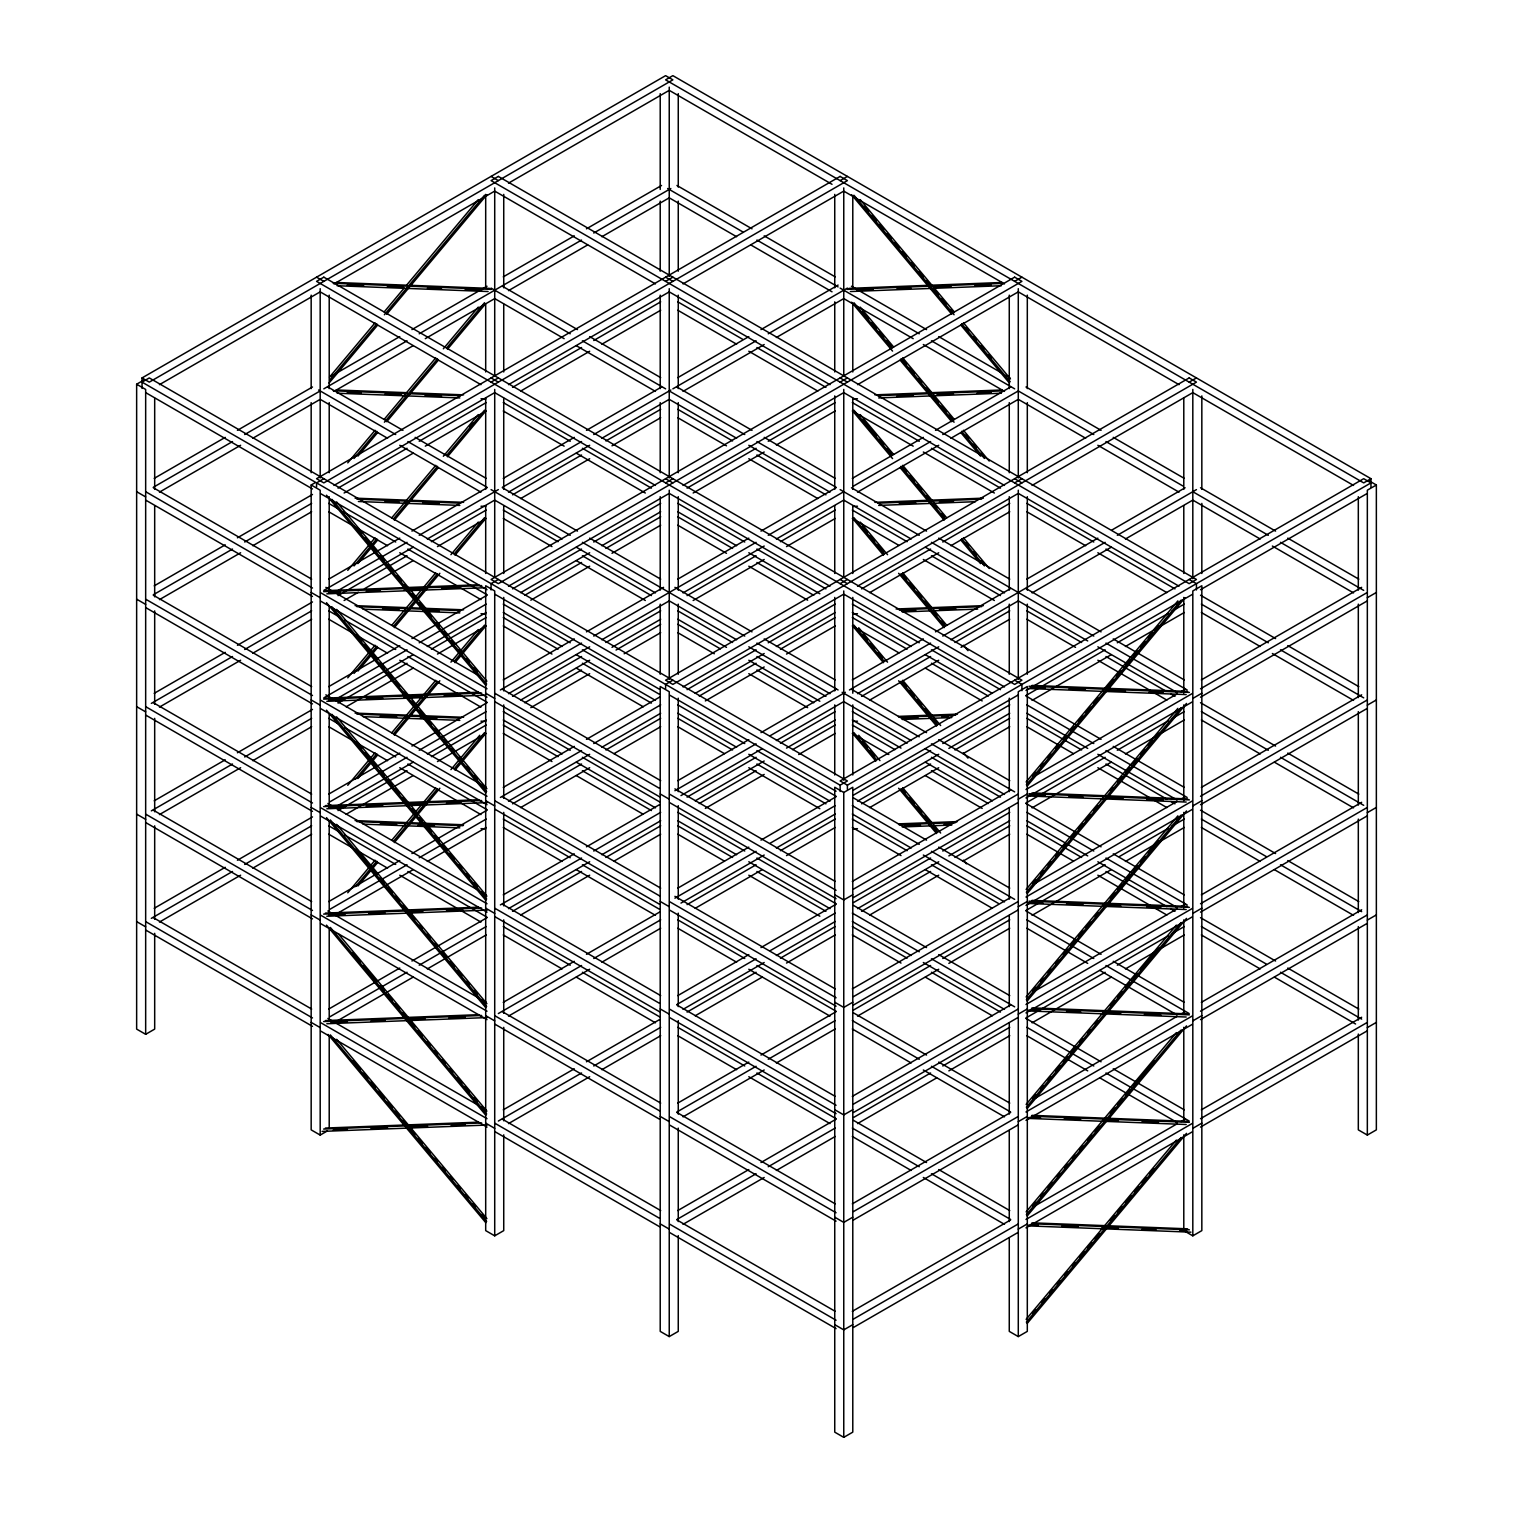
<?xml version="1.0" encoding="UTF-8"?>
<svg xmlns="http://www.w3.org/2000/svg" width="1513" height="1513" viewBox="0 0 1513 1513"><rect width="100%" height="100%" fill="white"/><g stroke="black" fill="none" stroke-linecap="round" stroke-linejoin="round"><path stroke-width="1.5" d="M329.531 377.115L375.054 322.799M384.17 311.924L403.895 288.397M406.921 284.766L478.259 199.659M329.758 379.933L376.813 323.801M384.397 314.742L484.557 195.234M329.059 383.054L377.626 325.106M386.723 314.231L486.883 194.723M347.744 462.865L375.054 430.278M384.17 419.404L435.763 357.843M443.347 348.784L478.259 307.139M354.042 458.439L376.813 431.281M384.397 422.222L437.503 358.846M446.619 347.99L484.557 302.713M357.9 456.132L377.626 432.586M386.723 421.711L438.335 360.151M447.432 349.295L485.37 304.018M347.744 570.344L375.054 537.758M391.754 517.824L435.763 465.323M443.347 456.264L478.259 414.619M469.976 426.779L473.002 423.167M354.042 565.919L376.813 538.76M393.493 518.846L437.503 466.326M446.619 455.47L484.557 410.193M357.9 563.611L377.626 540.065M394.326 520.15L438.335 467.63M447.432 456.775L485.37 411.498M347.744 677.824L375.054 645.238M391.754 625.304L435.763 572.803M450.931 554.685L478.259 522.098M354.042 673.398L376.813 646.24M393.493 626.325L437.503 573.805M454.203 553.89L484.557 517.673M357.9 671.091L377.626 647.545M394.326 627.63L439.848 573.295M455.016 555.195L485.37 518.978M347.744 785.304L375.054 752.718M391.754 732.784L435.763 680.283M450.931 662.164L478.259 629.578M355.555 779.063L376.813 753.72M393.493 733.805L437.503 681.285M454.203 661.37L484.557 625.153M357.9 778.552L377.626 755.025M394.326 735.11L439.848 680.774M455.016 662.675L485.37 626.458M347.744 892.783L375.054 860.197M391.754 840.263L435.763 787.762M450.931 769.644L479.772 735.242M355.555 886.542L376.813 861.2M393.493 841.285L437.503 788.765M454.203 768.85L484.557 732.632M357.9 886.032L377.626 862.505M394.326 842.59L439.848 788.254M455.016 770.155L485.37 733.937M1026.117 781.975L1177.87 600.888M1033.001 776.037L1036.027 772.405M1040.585 766.978L1043.63 763.346M1048.169 757.918L1051.213 754.306M1055.771 748.859L1058.797 745.247M1063.355 739.819L1066.381 736.188M1070.939 730.76L1073.965 727.129M1078.523 721.701L1083.081 716.273M1086.107 712.642L1090.665 707.214M1093.71 703.602L1098.249 698.174M1105.852 689.115L1113.436 680.056M1116.462 676.443L1121.02 670.997M1125.577 665.569L1130.116 660.141M1133.161 656.51L1137.719 651.082M1140.745 647.469L1145.303 642.023M1148.329 638.41L1152.887 632.982M1155.932 629.351L1158.958 625.739M1026.344 784.793L1181.123 600.094M1027.157 786.098L1184.982 597.767M1026.117 889.455L1177.87 708.368M1033.001 883.516L1036.027 879.885M1040.585 874.457L1043.63 870.826M1048.169 865.398L1051.213 861.786M1055.771 856.339L1058.797 852.727M1063.355 847.299L1066.381 843.668M1070.939 838.24L1075.497 832.812M1078.523 829.181L1083.081 823.753M1086.107 820.122L1090.665 814.694M1093.71 811.081L1098.249 805.654M1110.391 791.167L1113.436 787.535M1117.994 782.108L1122.533 776.68M1125.577 773.048L1130.116 767.621M1133.161 763.989L1137.719 758.561M1140.745 754.949L1145.303 749.502M1148.329 745.89L1152.887 740.462M1155.932 736.831L1158.958 733.219M1026.344 892.273L1181.123 707.573M1027.157 893.578L1186.514 703.432M1026.117 996.935L1177.87 815.847M1033.001 990.996L1036.027 987.365M1040.585 981.937L1043.63 978.306M1048.169 972.878L1051.213 969.266M1055.771 963.819L1058.797 960.207M1063.355 954.779L1067.913 949.332M1070.939 945.72L1075.497 940.292M1078.523 936.66L1083.081 931.233M1086.107 927.601L1090.665 922.174M1095.223 916.746L1098.249 913.114M1110.391 898.646L1114.949 893.2M1117.994 889.587L1122.533 884.159M1125.577 880.528L1130.116 875.1M1133.161 871.469L1137.719 866.041M1140.745 862.429L1145.303 856.982M1148.329 853.37L1158.958 840.698M1026.344 999.753L1181.123 815.053M1027.157 1001.058L1186.514 810.911M1026.117 1104.414L1176.358 925.143M1033.001 1098.457L1036.027 1094.845M1040.585 1089.417L1043.63 1085.786M1048.169 1080.358L1051.213 1076.745M1055.771 1071.299L1060.31 1065.871M1063.355 1062.258L1067.913 1056.812M1070.939 1053.199L1075.497 1047.771M1080.036 1042.325L1083.081 1038.712M1087.639 1033.284L1090.665 1029.653M1095.223 1024.225L1098.249 1020.594M1110.391 1006.107L1114.949 1000.679M1117.994 997.067L1122.533 991.639M1125.577 988.008L1130.116 982.58M1133.161 978.949L1137.719 973.521M1140.745 969.909L1158.958 948.178M1026.344 1107.232L1181.123 922.533M1027.157 1108.518L1186.514 918.391M1026.117 1211.875L1176.358 1032.622M1033.001 1205.937L1036.027 1202.324M1040.585 1196.896L1043.63 1193.265M1048.169 1187.837L1052.726 1182.41M1057.284 1176.982L1060.31 1173.35M1064.868 1167.923L1067.913 1164.291M1072.452 1158.863L1075.497 1155.251M1080.036 1149.804L1083.081 1146.192M1087.639 1140.764L1092.178 1135.317M1095.223 1131.705L1099.781 1126.277M1110.391 1113.587L1114.949 1108.159M1117.994 1104.547L1122.533 1099.1M1125.577 1095.488L1130.116 1090.06M1133.161 1086.429L1154.4 1061.086M1026.344 1214.712L1181.123 1030.013M1027.157 1215.998L1186.514 1025.871M1026.117 1319.355L1176.358 1140.102M1033.001 1313.416L1036.027 1309.804M1042.098 1302.561L1045.143 1298.929M1049.7 1293.502L1052.726 1289.889M1057.284 1284.442L1060.31 1280.83M1064.868 1275.402L1067.913 1271.771M1072.452 1266.343L1075.497 1262.731M1080.036 1257.284L1084.594 1251.856M1087.639 1248.244L1092.178 1242.797M1095.223 1239.185L1099.781 1233.757M1110.391 1221.067L1114.949 1215.639M1117.994 1212.026L1122.533 1206.58M1125.577 1202.967L1131.648 1195.724M1134.674 1192.112L1139.232 1186.665M1142.258 1183.053L1146.816 1177.625M1149.861 1173.993L1154.4 1168.566M1026.344 1322.173L1181.123 1137.473M1027.157 1323.478L1186.514 1133.35M142.033 377.928L665.607 75.65L672.869 79.849L149.295 382.127L142.033 377.928L142.033 388.425M154.685 933.313L154.685 1029.105L145.664 1034.306L136.643 1029.105L136.643 384.226L143.867 380.066M159.451 384.661L319.773 292.104M333.976 283.914L494.297 191.357M508.5 183.149L668.822 90.591M154.213 478.373L225.229 437.37M237.409 430.335L312.491 386.988M330.761 376.453L399.754 336.605M411.933 329.588L487.016 286.241M503.262 276.86L574.278 235.858M586.458 228.822L661.54 185.475M153.361 487.262L232.51 441.569M244.69 434.534L319.773 391.186M323.82 388.841L407.035 340.803M419.214 333.787L581.559 240.056M593.739 233.021L670.845 188.501M159.451 492.141L240.624 445.276M252.803 438.259L319.773 399.583M333.976 391.394L413.125 345.702M425.285 338.666L494.297 298.836M508.5 290.628L587.649 244.936M601.852 236.728L668.822 198.071M327.413 1130.911L320.189 1135.072L311.167 1129.871L311.167 484.992L314.78 482.912M323.82 478.694L316.557 482.893L316.557 487.091M491.082 382.127L498.344 377.928M665.607 281.361L672.869 277.163M840.131 180.614L847.393 176.416M154.213 585.853L225.229 544.85M237.409 537.815L312.491 494.467M333.976 485.427L494.297 392.869M508.5 384.661L668.822 292.104M683.025 283.914L843.346 191.357M153.361 594.741L232.51 549.049M244.69 542.013L311.659 503.356M338.023 488.132L407.035 448.283M419.214 441.266L486.184 402.59M512.548 387.366L581.559 347.536M593.739 340.501L660.689 301.844M159.451 599.621L240.624 552.756M252.803 545.739L311.659 511.753M344.113 493.011L413.125 453.181M425.285 446.146L486.184 410.988M520.68 391.073L589.673 351.243M601.852 344.208L660.689 310.241M328.737 579.139L399.754 538.136M411.933 531.101L487.016 487.753M503.262 478.373L574.278 437.37M586.458 430.335L661.54 386.988M677.786 377.626L748.803 336.605M760.982 329.588L838.089 285.068M323.82 590.373L407.035 542.335M419.214 535.299L498.344 489.607M502.411 487.262L581.559 441.569M593.739 434.534L670.845 390.014M672.869 388.841L756.084 340.803M768.245 333.787L847.393 288.094M154.213 693.332L225.229 652.33M237.409 645.294L312.491 601.947M338.023 590.562L413.125 547.214M427.328 539.006L494.297 500.349M508.5 492.141L589.673 445.276M601.852 438.259L668.822 399.583M683.025 391.394L764.197 344.529M776.377 337.494L843.346 298.836M151.338 703.394L232.51 656.529M244.69 649.493L311.659 610.836M338.023 595.611L407.035 555.763M431.375 541.711L486.184 510.07M512.548 494.846L581.559 455.016M605.9 440.945L660.689 409.323M159.451 707.101L240.624 660.235M252.803 653.219L311.659 619.233M344.113 600.491L358.335 592.283M364.406 588.765L413.125 560.642M437.465 546.59L486.184 518.467M520.68 498.552L589.673 458.723M611.99 445.824L660.689 417.72M498.344 579.46L491.082 583.659L491.082 589.957M665.607 482.893L672.869 478.694M840.131 382.127L847.393 377.928M1014.656 281.361L1021.918 277.163M328.737 686.618L399.754 645.616M411.933 638.581L487.016 595.233M508.5 586.193L668.822 493.635M683.025 485.427L843.346 392.869M857.549 384.661L1017.871 292.104M323.82 697.852L407.035 649.815M419.214 642.779L486.184 604.122M512.548 588.879L581.559 549.049M593.739 542.013L660.689 503.356M687.072 488.132L756.084 448.283M768.245 441.266L835.214 402.59M154.213 800.812L225.229 759.81M237.409 752.774L312.491 709.427M338.023 698.041L413.125 654.694M427.328 646.486L486.184 612.519M520.68 592.604L589.673 552.756M601.852 545.739L660.689 511.753M693.162 493.011L764.197 452.009M776.377 444.973L835.214 410.988M151.338 810.873L232.51 764.008M244.69 756.973L311.659 718.316M338.023 703.091L407.035 663.242M431.375 649.19L486.184 617.55M524.727 595.29L581.559 562.496M605.9 548.425L660.689 516.803M159.451 814.58L240.624 767.715M252.803 760.699L311.659 726.713M346.155 706.798L413.125 668.122M437.465 654.07L486.184 625.947M530.817 600.169L589.673 566.202M611.99 553.304L660.689 525.2M503.262 679.904L574.278 638.902M586.458 631.867L663.564 587.347M677.786 579.139L748.803 538.136M760.982 531.101L836.065 487.753M852.311 478.373L923.327 437.37M935.507 430.335L1010.589 386.988M500.387 689.966L581.559 643.101M593.739 636.065L756.084 542.335M768.245 535.299L843.346 491.952M853.483 486.089L930.608 441.569M942.769 434.534L1017.871 391.186M328.737 794.098L399.754 753.096M411.933 746.06L487.016 702.713M508.5 693.673L589.673 646.808M601.852 639.772L668.822 601.115M683.025 592.907L764.197 546.042M776.377 539.006L843.346 500.349M857.549 492.141L938.722 445.276M950.902 438.259L1017.871 399.583M329.91 801.814L407.035 757.294M419.214 750.259L486.184 711.602M512.548 696.358L581.559 656.529M605.9 642.477L660.689 610.836M687.072 595.611L756.084 555.763M780.424 541.711L835.214 510.07M154.213 908.292L225.229 867.289M237.409 860.254L312.491 816.907M338.023 805.521L413.125 762.174M427.328 753.966L486.184 719.999M520.68 700.084L589.673 660.235M611.99 647.356L660.689 619.233M693.162 600.491L764.197 559.488M786.514 546.59L835.214 518.467M151.338 918.353L232.51 871.488M244.69 864.453L311.659 825.795M338.023 810.571L407.035 770.722M431.375 756.67L486.184 725.03M524.727 702.77L581.559 669.975M616.056 650.042L660.689 624.283M159.451 922.06L240.624 875.195M252.803 868.159L311.659 834.193M346.155 814.278L413.125 775.602M437.465 761.55L486.184 733.427M530.817 707.649L589.673 673.682M624.169 653.767L660.689 632.68M672.869 680.207L665.607 684.406L665.607 688.604M840.131 583.659L847.393 579.46M1014.656 482.893L1021.918 478.694M1189.18 382.127L1196.443 377.928M503.262 787.384L574.278 746.382M586.458 739.346L659.517 697.171M683.025 686.94L843.346 594.382M857.549 586.193L1017.871 493.635M1032.074 485.427L1192.395 392.869M500.387 797.446L581.559 750.58M593.739 743.545L660.689 704.869M687.072 689.644L756.084 649.815M768.245 642.779L835.214 604.122M861.597 588.879L930.608 549.049M942.769 542.013L1009.738 503.356M328.737 901.578L399.754 860.575M411.933 853.54L487.016 810.193M508.5 801.152L589.673 754.287M601.852 747.252L660.689 713.266M695.205 693.351L764.197 653.521M776.377 646.486L835.214 612.519M869.729 592.604L938.722 552.756M950.902 545.739L1009.738 511.753M329.91 909.294L407.035 864.774M419.214 857.739L486.184 819.081M512.548 803.838L581.559 764.008M605.9 749.956L660.689 718.316M699.252 696.056L756.084 663.242M780.424 649.19L835.214 617.55M338.023 913.001L413.125 869.653M427.328 861.445L486.184 827.479M520.68 807.564L589.673 767.715M614.032 753.663L660.689 726.713M705.342 700.935L764.197 666.968M786.514 654.07L835.214 625.947M677.786 780.67L748.803 739.649M760.982 732.632L836.065 689.266M852.311 679.904L923.327 638.902M935.507 631.867L1010.589 588.519M1026.816 579.139L1097.852 538.136M1112.055 529.928L1185.114 487.753M674.911 790.713L756.084 743.848M770.287 735.658L845.37 692.292M849.436 689.966L930.608 643.101M942.769 636.065L1105.133 542.335M1117.294 535.299L1196.443 489.607M503.262 894.864L574.278 853.843M586.458 846.826L659.517 804.651M680.982 795.592L762.174 748.727M776.377 740.538L843.346 701.862M857.549 693.673L938.722 646.808M950.902 639.772L1017.871 601.115M1032.074 592.907L1111.204 547.214M1125.426 539.006L1192.395 500.349M500.387 904.906L581.559 858.041M593.739 851.025L660.689 812.349M687.072 797.124L756.084 757.294M780.424 743.223L835.214 711.602M861.597 696.358L930.608 656.529M954.949 642.477L1009.738 610.836M328.737 1009.058L399.754 968.055M411.933 961.02L487.016 917.672M508.5 908.632L589.673 861.767M601.852 854.732L660.689 820.746M695.205 800.831L764.197 761.001M786.514 748.103L835.214 719.999M869.729 700.084L938.722 660.235M961.039 647.356L1009.738 619.233M329.91 1016.774L407.035 972.254M419.214 965.218L486.184 926.561M512.548 911.318L581.559 871.488M605.9 857.436L660.689 825.795M699.252 803.535L756.084 770.722M792.604 749.635L835.214 725.03M338.023 1020.481L413.125 977.133M427.328 968.925L486.184 934.958M520.68 915.025L589.673 875.195M614.032 861.143L660.689 834.193M705.342 808.415L764.197 774.429M798.694 754.514L835.214 733.427M840.131 785.171L847.393 780.973L149.295 377.928L142.033 382.127L840.131 785.171L840.131 791.469M1370.967 478.694L1363.705 482.893L665.607 79.849L672.869 75.65L1370.967 478.694L1370.967 487.091M847.393 785.171L1370.967 482.893L1363.705 478.694L840.131 780.973L847.393 785.171L847.393 789.37M677.786 888.131L748.803 847.129M760.982 840.112L836.065 796.746M843.762 792.472L852.784 787.271L852.784 1432.149L843.762 1437.35L834.741 1432.149L834.741 787.271L843.762 792.472L843.762 1437.35M1376.357 484.992L1367.336 490.193L1367.336 1135.072L1376.357 1129.871L1376.357 484.992L1369.133 480.831M853.483 790.051L1017.871 695.148M1025.984 690.458L1192.395 594.382M1200.509 589.711L1366.901 493.635M674.911 898.192L756.084 851.327M770.287 843.138L835.214 805.635M853.483 795.1L930.608 750.58M942.769 743.545L1009.738 704.869M1025.984 695.507L1105.133 649.815M1117.294 642.779L1168.036 613.484M1172.083 611.139L1184.263 604.122M503.262 1002.344L574.278 961.322M586.458 954.306L659.517 912.131M680.982 903.072L764.197 855.034M776.377 848.018L835.214 814.032M857.549 801.152L938.722 754.287M948.859 748.424L1009.738 713.266M1032.074 700.387L1111.204 654.694M1125.426 646.486L1184.263 612.519M498.344 1013.559L581.559 965.521M593.739 958.504L660.689 919.828M687.072 904.604L756.084 864.774M780.424 850.703L835.214 819.081M861.597 803.838L930.608 764.008M954.949 749.956L1009.738 718.316M508.5 1016.112L589.673 969.247M601.852 962.211L660.689 928.226M695.205 908.311L762.174 869.653M786.514 855.583L835.214 827.479M869.729 807.564L938.722 767.715M963.062 753.663L1009.738 726.713M852.311 881.417L1010.589 790.032M1034.949 775.98L1177.001 693.956M1181.048 691.611L1185.114 689.266M1201.341 679.904L1361.662 587.347M853.483 889.133L1017.871 794.23M1025.984 789.54L1192.395 693.465M1200.509 688.793L1366.901 592.718M677.786 995.611L748.803 954.608M760.982 947.573L836.065 904.226M852.784 894.75L843.762 899.951L834.741 894.75M1018.287 799.186L1027.308 793.985M1192.811 698.439L1201.833 693.219M1367.336 597.673L1376.357 592.472M853.483 897.531L1017.871 802.628M1025.984 797.937L1192.395 701.862M1200.509 697.19L1366.901 601.115M676.935 1004.5L756.084 958.807M770.287 950.618L835.214 913.114M853.483 902.58L930.608 858.041M942.769 851.025L1009.738 812.349M1025.984 802.987L1105.133 757.294M1117.294 750.259L1168.036 720.963M1172.083 718.618L1184.263 711.602M503.262 1109.823L574.278 1068.802M586.458 1061.786L659.517 1019.611M683.025 1009.379L764.197 962.514M776.377 955.497L835.214 921.512M857.549 908.632L938.722 861.767M948.859 855.904L1009.738 820.746M1032.074 807.866L1111.204 762.174M1125.426 753.966L1184.263 719.999M498.344 1121.038L581.559 1073.001M593.739 1065.984L660.689 1027.308M687.072 1012.084L756.084 972.254M780.424 958.183L835.214 926.561M861.597 911.318L930.608 871.488M954.949 857.436L1009.738 825.795M508.5 1123.592L589.673 1076.726M601.852 1069.691L660.689 1035.705M695.205 1015.79L762.174 977.133M786.514 963.062L835.214 934.958M869.729 915.025L938.722 875.195M963.062 861.143L1009.738 834.193M852.311 988.897L1010.589 897.512M1034.949 883.46L1177.001 801.436M1181.048 799.091L1185.114 796.746M1201.341 787.384L1361.662 694.826M853.483 996.613L1017.871 901.71M1025.984 897.02L1192.395 800.944M1200.509 796.273L1366.901 700.197M677.786 1103.09L748.803 1062.088M760.982 1055.053L836.065 1011.705M852.784 1002.23L843.762 1007.431L834.741 1002.23M1018.287 906.665L1027.308 901.464M1192.811 805.918L1201.833 800.699M1367.336 705.153L1376.357 699.952M853.483 1005.01L1017.871 910.107M1025.984 905.417L1192.395 809.342M1200.509 804.67L1366.901 708.595M676.935 1111.979L756.084 1066.287M768.245 1059.251L835.214 1020.594M853.483 1010.06L930.608 965.521M942.769 958.504L1009.738 919.828M1025.984 910.467L1105.133 864.774M1119.336 856.566L1168.036 828.443M1172.083 826.098L1184.263 819.081M683.025 1116.859L764.197 1069.994M776.377 1062.977L835.214 1028.991M857.549 1016.112L938.722 969.247M948.859 963.384L1009.738 928.226M1032.074 915.346L1111.204 869.653M1125.426 861.445L1184.263 827.479M494.713 1235.837L494.713 590.959L485.692 585.758L485.692 1230.617L494.713 1235.837L503.734 1230.617L503.734 1134.826M852.311 1096.377L1010.589 1004.991M1034.949 990.939L1177.001 908.916M1181.048 906.571L1185.114 904.226M1201.341 894.864L1361.662 802.306M853.483 1104.093L1017.871 1009.19M1025.984 1004.5L1192.395 908.424M1200.509 903.753L1366.901 807.677M677.786 1210.57L748.803 1169.568M760.982 1162.532L836.065 1119.185M852.784 1109.71L843.762 1114.911L834.741 1109.71M1018.287 1014.145L1027.308 1008.944M1192.811 913.398L1201.833 908.178M1367.336 812.632L1376.357 807.431M853.483 1112.49L1017.871 1017.587M1025.984 1012.897L1192.395 916.821M1200.509 912.15L1366.901 816.074M676.935 1219.459L756.084 1173.766M768.245 1166.731L835.214 1128.074M853.483 1117.54L930.608 1073.001M942.769 1065.984L1009.738 1027.308M1025.984 1017.946L1105.133 972.254M1117.294 965.218L1168.036 935.923M1172.083 933.578L1184.263 926.561M683.025 1224.339L764.197 1177.473M776.377 1170.457L835.214 1136.471M857.549 1123.592L936.679 1077.899M948.859 1070.864L1009.738 1035.705M1032.074 1022.826L1111.204 977.133M1125.426 968.925L1184.263 934.958M852.311 1203.856L1010.589 1112.471M1034.949 1098.419L1177.001 1016.396M1181.048 1014.05L1185.114 1011.705M1201.341 1002.344L1361.662 909.786M853.483 1211.573L1017.871 1116.67M1025.984 1111.979L1192.395 1015.904M1200.509 1011.214L1366.901 915.157M852.784 1217.19L843.762 1222.391L834.741 1217.19M1018.287 1121.625L1027.308 1116.424M1192.811 1020.878L1201.833 1015.658M1367.336 920.112L1376.357 914.911M853.483 1219.97L1017.871 1125.067M1025.984 1120.377L1192.395 1024.301M1200.509 1019.611L1366.901 923.554M669.238 1336.584L669.238 691.706L660.216 686.505L660.216 1331.383L669.238 1336.584L678.259 1331.383L678.259 1235.591M852.311 1311.336L1010.589 1219.951M1034.949 1205.899L1177.001 1123.875M1181.048 1121.53L1185.114 1119.185M1201.341 1109.823L1361.662 1017.266M853.483 1319.052L1017.871 1224.149M1025.984 1219.459L1192.395 1123.384M1200.509 1118.693L1366.901 1022.637M852.784 1324.669L843.762 1329.87L834.741 1324.669M1018.287 1229.104L1027.308 1223.904M1192.811 1128.358L1201.833 1123.138M1367.336 1027.592L1376.357 1022.391M853.483 1327.449L1017.871 1232.547M1025.984 1227.856L1192.395 1131.781M1200.509 1127.09L1366.901 1031.034M1018.287 1336.584L1027.308 1331.383L1027.308 686.505L1018.287 691.706L1018.287 1336.584L1009.266 1331.383L1009.266 1237.918M1192.811 1235.837L1201.833 1230.617L1201.833 585.758L1192.811 590.959L1192.811 1235.837L1183.79 1230.617M848.944 288.378L1002.23 282.477M847.204 289.38L1002.854 283.385M856.831 290.364L873.341 289.721M896.925 288.813L911.072 288.264M934.675 287.357L951.166 286.732M974.75 285.825L991.261 285.182M850.382 291.536L1001.322 285.73M874.892 394.855L1002.23 389.957M877.862 395.687L1002.854 390.865M896.925 396.293L913.436 395.649M937.02 394.742L953.53 394.118M977.114 393.21L991.261 392.661M852.727 398.94L857.455 398.751M878.675 397.938L1001.322 393.21M874.892 502.335L983.374 498.155M877.862 503.167L981.634 499.158M899.289 503.678L915.8 503.035M939.384 502.127L953.53 501.597M852.727 506.42L857.455 506.231M878.675 505.418L975.374 501.692M325.371 590.656L478.675 584.756M323.631 591.659L481.645 585.588M328.548 592.812L340.349 592.358M366.278 591.356L380.444 590.827M404.028 589.919L420.519 589.276M441.758 588.462L458.269 587.819M326.808 593.834L484.822 587.744M896.112 609.001L983.374 605.635M899.081 609.815L981.634 606.637M901.653 611.063L915.8 610.514M939.384 609.607L955.894 608.983M852.727 613.9L857.455 613.711M902.259 611.99L977.738 609.077M325.371 698.136L478.675 692.235M323.631 699.138L481.645 693.067M328.548 700.292L342.695 699.744M366.278 698.836L382.789 698.212M404.028 697.398L420.519 696.755M444.103 695.848L460.614 695.205M326.808 701.313L484.822 695.224M898.476 716.387L957.426 714.117M899.081 717.294L955.686 715.119M901.653 718.543L918.164 717.919M941.748 717.011L948.821 716.727M852.727 721.379L857.455 721.19M902.259 719.469L951.79 717.559M325.371 805.616L478.675 799.715M323.631 806.618L481.645 800.547M328.548 807.772L345.059 807.148M366.278 806.316L382.789 805.691M408.737 804.689L422.884 804.141M446.467 803.233L460.614 802.684M326.808 808.774L487.186 802.609M898.476 823.866L957.426 821.597M899.081 824.774L955.686 822.599M903.999 825.928L920.509 825.304M944.093 824.396L951.166 824.112M852.727 828.84L857.455 828.67M902.259 826.949L951.79 825.039M325.371 913.096L478.675 907.195M323.631 914.098L481.645 908.027M328.548 915.252L345.059 914.627M368.642 913.72L385.153 913.077M408.737 912.169L422.884 911.62M446.467 910.713L462.978 910.088M326.808 916.254L487.186 910.088M325.371 1020.575L478.675 1014.675M323.631 1021.578L481.645 1015.488M330.912 1022.637L347.423 1022.013M371.007 1021.105L385.153 1020.556M408.737 1019.649L425.248 1019.005M448.831 1018.098L465.342 1017.474M326.808 1023.734L487.186 1017.568M325.371 1128.055L478.675 1122.154M323.631 1129.057L481.645 1122.968M333.257 1130.041L347.423 1129.492M371.007 1128.585L387.517 1127.941M411.101 1127.034L427.612 1126.391M451.196 1125.483L465.342 1124.953M322.08 1131.402L487.186 1125.048M336.245 282.477L406.997 285.201M411.706 285.371L489.531 288.378M333.257 283.29L491.29 289.38M347.215 285.182L363.725 285.825M387.309 286.732L403.82 287.357M427.404 288.264L441.55 288.813M465.134 289.721L481.645 290.364M337.153 285.73L488.094 291.536M336.245 389.957L406.997 392.68M411.706 392.85L463.602 394.855M333.257 390.77L460.614 395.687M347.215 392.661L361.361 393.21M384.945 394.118L401.456 394.742M425.04 395.649L441.55 396.293M337.153 393.21L459.801 397.938M481.021 398.751L485.749 398.94M355.101 498.155L406.997 500.16M411.706 500.33L463.602 502.335M356.86 499.158L460.614 503.167M384.945 501.597L399.092 502.127M422.675 503.035L439.186 503.678M358.392 501.503L459.801 505.418M481.021 506.231L485.749 506.42M355.101 605.635L406.997 607.64M411.706 607.81L463.602 609.815M356.86 606.637L460.614 610.647M382.581 608.983L399.092 609.607M422.675 610.514L439.186 611.157M363.101 609.172L459.801 612.897M481.021 613.711L485.749 613.9M1031.979 685.427L1187.629 691.422M1029.01 686.259L1189.369 692.424M1031.147 687.677L1045.294 688.226M1068.897 689.134L1085.388 689.758M1108.972 690.666L1125.483 691.309M1149.067 692.216L1163.232 692.765M1028.178 688.51L1186.192 694.58M355.101 713.115L406.997 715.119M411.706 715.29L463.602 717.294M356.86 714.117L460.614 718.127M380.236 716.368L396.728 717.011M420.311 717.919L436.822 718.543M363.101 716.651L459.801 720.377M481.021 721.19L485.749 721.379M1031.979 792.907L1187.629 798.902M1029.01 793.72L1189.369 799.904M1028.802 795.063L1045.294 795.706M1068.897 796.613L1083.043 797.162M1108.972 798.145L1123.138 798.694M1146.722 799.602L1163.232 800.245M1028.178 795.989L1186.192 802.06M355.101 820.594L406.997 822.599M411.706 822.769L463.602 824.774M356.86 821.597L462.978 825.682M380.236 823.847L396.728 824.49M417.966 825.304L434.477 825.928M363.101 824.131L459.801 827.857M481.021 828.67L485.749 828.84M1031.979 900.386L1187.629 906.382M1029.01 901.2L1189.369 907.384M1028.802 902.542L1042.949 903.091M1066.533 903.999L1083.043 904.623M1106.627 905.531L1120.774 906.079M1146.722 907.081L1160.868 907.63M1028.178 903.469L1186.192 909.54M1031.979 1007.866L1187.629 1013.861M1031.355 1008.774L1189.369 1014.864M1028.802 1010.022L1040.585 1010.476M1066.533 1011.478L1080.679 1012.027M1104.263 1012.935L1120.774 1013.559M1144.358 1014.466L1160.868 1015.11M1028.178 1010.949L1186.192 1017.02M1031.979 1115.346L1187.629 1121.341M1031.355 1116.254L1189.369 1122.343M1028.802 1117.502L1040.585 1117.956M1064.169 1118.864L1080.679 1119.507M1104.263 1120.414L1118.41 1120.944M1141.993 1121.852L1158.504 1122.495M1028.178 1118.41L1186.192 1124.499M1031.979 1222.826L1187.629 1228.821M1031.355 1223.733L1189.369 1229.823M1028.802 1224.982L1038.221 1225.341M1061.804 1226.249L1078.315 1226.892M1101.899 1227.8L1118.41 1228.424M1141.993 1229.331L1156.14 1229.88M1179.743 1230.788L1186.816 1231.071M1028.178 1225.889L1190.92 1232.168M669.654 90.591L832.018 184.321M844.178 191.357L1004.5 283.914M1018.703 292.104L1179.024 384.661M1193.227 392.869L1353.549 485.427M676.935 185.475L752.018 228.822M764.197 235.858L835.214 276.86M851.46 286.241L926.542 329.588M938.722 336.605L1001.625 372.936M1005.691 375.281L1009.738 377.626M1025.984 386.988L1101.067 430.335M1113.246 437.37L1184.263 478.373M1200.509 487.753L1275.591 531.101M1287.771 538.136L1358.787 579.139M667.63 188.501L742.713 231.848M756.916 240.056L838.089 286.922M840.131 288.094L919.261 333.787M931.441 340.803L1014.656 388.841M1018.703 391.186L1093.786 434.534M1105.965 441.569L1183.09 486.089M1193.227 491.952L1268.31 535.299M1280.49 542.335L1363.705 590.373M669.654 198.071L736.623 236.728M750.826 244.936L832.018 291.801M844.178 298.836L913.19 338.666M923.327 344.529L1004.5 391.394M1018.703 399.583L1085.672 438.259M1097.852 445.276L1179.024 492.141M1193.227 500.349L1260.197 539.006M1272.376 546.042L1353.549 592.907M491.082 176.416L498.344 180.614M665.607 277.163L672.869 281.361M840.131 377.928L847.393 382.127M1014.656 478.694L1021.918 482.893M1189.18 579.46L1196.443 583.659L1196.443 589.957M1200.509 595.233L1275.591 638.581M1287.771 645.616L1358.787 686.618M495.129 191.357L655.451 283.914M669.654 292.104L829.975 384.661M844.178 392.869L1004.5 485.427M1018.703 493.635L1179.024 586.193M677.786 301.844L742.713 339.328M756.916 347.536L825.928 387.366M852.311 402.59L919.261 441.266M931.441 448.283L1000.452 488.132M1026.816 503.356L1093.786 542.013M1105.965 549.049L1174.977 588.879M1201.341 604.122L1268.31 642.779M1280.49 649.815L1363.705 697.852M677.786 310.241L736.623 344.208M748.803 351.243L817.795 391.073M852.311 410.988L913.19 446.146M923.327 452.009L994.363 493.011M1026.816 511.753L1085.672 545.739M1097.852 552.756L1166.845 592.604M1201.341 612.519L1260.197 646.486M1272.376 653.521L1353.549 700.387M502.411 286.241L577.493 329.588M589.673 336.605L660.689 377.626M676.935 386.988L752.018 430.335M764.197 437.37L835.214 478.373M851.46 487.753L926.542 531.101M938.722 538.136L1009.738 579.139M1025.984 588.519L1101.067 631.867M1113.246 638.902L1184.263 679.904M491.082 288.094L570.231 333.787M582.392 340.803L665.607 388.841M669.654 391.186L744.755 434.534M756.916 441.569L836.065 487.262M840.131 489.607L919.261 535.299M931.441 542.335L1093.786 636.065M1105.965 643.101L1187.138 689.966M1200.509 702.713L1275.591 746.06M1287.771 753.096L1358.787 794.098M495.129 298.836L564.141 338.666M576.321 345.702L655.451 391.394M669.654 399.583L736.623 438.259M748.803 445.276L829.975 492.141M844.178 500.349L911.148 539.006M925.351 547.214L1004.5 592.907M1018.703 601.115L1087.715 640.945M1097.852 646.808L1177.001 692.5M677.786 409.323L732.576 440.945M756.916 455.016L825.928 494.846M852.311 510.07L907.1 541.711M931.441 555.763L1000.452 595.611M1026.816 610.836L1081.625 642.477M1105.965 656.529L1164.821 690.514M1170.911 694.013L1174.977 696.358M1201.341 711.602L1268.31 750.259M1280.49 757.294L1363.705 805.332M677.786 417.72L726.486 445.824M748.803 458.723L817.795 498.552M852.311 518.467L898.968 545.418M923.327 559.488L994.363 600.491M1026.816 619.233L1075.535 647.356M1097.852 660.235L1166.845 700.084M1201.341 719.999L1260.197 753.966M1274.4 762.174L1353.549 807.866M316.557 277.163L323.82 281.361M491.082 377.928L498.344 382.127M665.607 478.694L672.869 482.893M840.131 579.46L847.393 583.659M1014.656 680.207L1021.918 684.406L1021.918 690.703M1025.984 695.999L1101.067 739.346M1113.246 746.382L1184.263 787.384M320.605 292.104L480.926 384.661M495.129 392.869L655.451 485.427M669.654 493.635L829.975 586.193M844.178 594.382L1004.5 686.94M503.262 402.59L570.231 441.266M582.392 448.283L651.403 488.132M677.786 503.356L744.755 542.013M756.916 549.049L825.928 588.879M852.311 604.122L919.261 642.779M931.441 649.815L1000.452 689.644M1026.816 704.869L1093.786 743.545M1105.965 750.58L1187.138 797.446M1200.509 810.193L1275.591 853.54M1287.771 860.575L1358.787 901.578M503.262 410.988L564.141 446.146M576.321 453.181L645.313 493.011M677.786 511.753L736.623 545.739M748.803 552.756L819.838 593.777M852.311 612.519L911.148 646.486M925.351 654.694L992.32 693.351M1026.816 713.266L1087.715 748.424M1097.852 754.287L1177.001 799.98M677.786 516.803L732.576 548.425M756.916 562.496L813.748 595.29M852.311 617.55L907.1 649.19M931.441 663.242L988.273 696.056M1026.816 718.316L1081.625 749.956M1105.965 764.008L1166.845 799.167M1170.911 801.493L1174.977 803.838M1201.341 819.081L1266.286 856.566M1280.49 864.774L1361.662 911.639M677.786 525.2L726.486 553.304M748.803 566.202L807.658 600.169M852.311 625.947L898.968 652.897M925.351 668.122L982.183 700.935M1026.816 726.713L1073.492 753.663M1097.852 767.715L1166.845 807.564M1201.341 827.479L1260.197 861.445M1274.4 869.653L1353.549 915.346M327.886 386.988L402.969 430.335M415.148 437.37L486.184 478.373M502.411 487.753L577.493 531.101M589.673 538.136L660.689 579.139M674.911 587.347L752.018 631.867M764.197 638.902L835.214 679.904M851.46 689.266L926.542 732.632M938.722 739.649L1009.738 780.67M318.581 390.014L395.706 434.534M407.867 441.569L487.016 487.262M491.082 489.607L570.231 535.299M582.392 542.335L744.755 636.065M756.916 643.101L838.089 689.966M842.155 692.292L919.261 736.831M931.441 743.848L1014.656 791.885M1025.984 803.479L1101.067 846.826M1113.246 853.843L1184.263 894.864M320.605 399.583L387.574 438.259M399.754 445.276L480.926 492.141M495.129 500.349L562.098 539.006M576.321 547.214L655.451 592.907M669.654 601.115L736.623 639.772M748.803 646.808L829.975 693.673M844.178 701.862L911.148 740.538M925.351 748.727L1004.5 794.42M503.262 510.07L558.051 541.711M582.392 555.763L651.403 595.611M677.786 610.836L732.576 642.477M756.916 656.529L825.928 696.358M852.311 711.602L907.1 743.223M931.441 757.294L1000.452 797.124M1026.816 812.349L1093.786 851.025M1105.965 858.041L1187.138 904.906M1200.509 917.672L1275.591 961.02M1287.771 968.055L1358.787 1009.058M503.262 518.467L551.961 546.59M576.321 560.642L645.313 600.491M677.786 619.233L726.486 647.356M748.803 660.235L819.838 701.238M852.311 719.999L901.01 748.103M925.351 762.174L992.32 800.831M1026.816 820.746L1087.715 855.904M1097.852 861.767L1177.001 907.46M677.786 624.283L720.396 648.869M756.916 669.975L813.748 702.77M852.311 725.03L894.921 749.635M931.441 770.722L988.273 803.535M1026.816 825.795L1081.625 857.436M1105.965 871.488L1166.845 906.627M1170.911 908.973L1174.977 911.318M1201.341 926.561L1266.286 964.046M1280.49 972.254L1361.662 1019.119M677.786 632.68L714.306 653.767M748.803 673.682L807.658 707.649M852.311 733.427L888.831 754.514M925.351 775.602L982.183 808.415M1026.816 834.193L1073.492 861.143M1097.852 875.195L1166.845 915.025M1201.341 934.958L1260.197 968.925M1274.4 977.133L1355.572 1023.998M853.483 797.918L926.542 840.112M938.722 847.129L1009.738 888.131M136.643 384.226L145.664 389.427L145.664 1034.306M311.167 484.992L320.189 490.193L320.189 1135.072M146.099 392.869L312.491 488.945M320.605 493.635L487.016 589.711M495.129 594.382L659.517 689.285M669.654 695.148L836.065 791.223M328.737 503.356L338.874 509.219M342.94 511.564L395.706 542.013M407.867 549.049L487.016 594.741M503.262 604.122L570.231 642.779M582.392 649.815L659.517 694.335M677.786 704.869L744.755 743.545M756.916 750.58L836.065 796.273M852.311 805.635L919.261 844.311M931.441 851.327L1014.656 899.365M1025.984 910.958L1101.067 954.306M1113.246 961.322L1184.263 1002.344M328.737 511.753L387.574 545.739M399.754 552.756L480.926 599.621M503.262 612.519L562.098 646.486M576.321 654.694L655.451 700.387M677.786 713.266L736.623 747.252M748.803 754.287L829.975 801.152M852.311 814.032L911.148 848.018M923.327 855.034L1004.5 901.899M503.262 617.55L558.051 649.19M582.392 663.242L651.403 703.091M677.786 718.316L732.576 749.956M756.916 764.008L825.928 803.838M852.311 819.081L907.1 850.703M931.441 864.774L998.41 903.431M1026.816 919.828L1093.786 958.504M1105.965 965.521L1189.18 1013.559M503.262 625.947L551.961 654.07M576.321 668.122L643.271 706.798M677.786 726.713L724.462 753.663M748.803 767.715L819.838 808.717M852.311 827.479L901.01 855.583M925.351 869.653L992.32 908.311M1026.816 928.226L1087.715 963.384M1099.875 970.419L1177.001 1014.939M1367.336 1135.072L1358.315 1129.871L1358.315 1034.06M153.361 487.753L311.659 579.139M325.862 587.347L480.094 676.387M502.411 689.266L660.689 780.67M674.911 788.859L835.214 881.417M146.099 491.952L312.491 588.027M320.605 592.718L487.016 688.793M495.129 693.465L659.517 788.368M669.654 794.23L836.065 890.306M853.483 905.398L926.542 947.573M938.722 954.608L1009.738 995.611M136.643 491.706L145.664 496.907M311.167 592.472L320.189 597.673M485.692 693.219L494.713 698.439M660.216 793.985L669.238 799.186M146.099 500.349L312.491 596.425M320.605 601.115L487.016 697.19M495.129 701.862L659.517 796.765M669.654 802.628L836.065 898.703M328.737 610.836L338.874 616.699M344.964 620.217L395.706 649.493M407.867 656.529L487.016 702.221M503.262 711.602L570.231 750.259M582.392 757.294L659.517 801.814M677.786 812.349L744.755 851.025M756.916 858.041L836.065 903.753M852.311 913.114L919.261 951.772M931.441 958.807L1014.656 1006.845M1025.984 1018.438L1101.067 1061.786M1113.246 1068.802L1184.263 1109.823M328.737 619.233L387.574 653.219M399.754 660.235L480.926 707.101M503.262 719.999L562.098 753.966M576.321 762.174L655.451 807.866M677.786 820.746L736.623 854.732M748.803 861.767L829.975 908.632M852.311 921.512L911.148 955.497M923.327 962.514L1004.5 1009.379M503.262 725.03L558.051 756.67M582.392 770.722L651.403 810.571M677.786 825.795L732.576 857.436M756.916 871.488L825.928 911.318M852.311 926.561L907.1 958.183M931.441 972.254L1000.452 1012.084M1026.816 1027.308L1093.786 1065.984M1105.965 1073.001L1189.18 1121.038M503.262 733.427L551.961 761.55M576.321 775.602L643.271 814.278M677.786 834.193L724.462 861.143M748.803 875.195L819.838 916.197M852.311 934.958L901.01 963.062M925.351 977.133L992.32 1015.79M1026.816 1035.705L1087.715 1070.864M1099.875 1077.899L1177.001 1122.419M153.361 595.233L311.659 686.618M325.862 694.826L486.184 787.384M502.411 796.746L660.689 888.131M674.911 896.339L835.214 988.897M146.099 599.432L312.491 695.507M320.605 700.197L487.016 796.273M495.129 800.944L659.517 895.847M669.654 901.71L836.065 997.786M136.643 599.186L145.664 604.387M311.167 699.952L320.189 705.153M485.692 800.699L494.713 805.918M660.216 901.464L669.238 906.665M853.483 1012.878L926.542 1055.053M938.722 1062.088L1009.738 1103.09M146.099 607.829L312.491 703.904M320.605 708.595L487.016 804.67M495.129 809.342L659.517 904.244M669.654 910.107L836.065 1006.183M328.737 718.316L338.874 724.179M344.964 727.696L395.706 756.973M407.867 764.008L487.016 809.701M503.262 819.081L570.231 857.739M582.392 864.774L659.517 909.294M677.786 919.828L744.755 958.504M756.916 965.521L836.065 1011.214M852.311 1020.594L919.261 1059.251M931.441 1066.287L1010.589 1111.979M328.737 726.713L387.574 760.699M399.754 767.715L480.926 814.58M503.262 827.479L562.098 861.445M576.321 869.653L655.451 915.346M677.786 928.226L736.623 962.211M748.803 969.247L829.975 1016.112M852.311 1028.991L911.148 1062.977M923.327 1069.994L1004.5 1116.859M153.361 702.713L311.659 794.098M327.886 803.479L478.051 890.174M482.117 892.519L486.184 894.864M502.411 904.226L660.689 995.611M676.935 1004.991L835.214 1096.377M146.099 706.911L312.491 802.987M320.605 807.677L487.016 903.753M495.129 908.424L659.517 1003.327M669.654 1009.19L836.065 1105.265M136.643 706.666L145.664 711.866M311.167 807.431L320.189 812.632M485.692 908.178L494.713 913.398M660.216 1008.944L669.238 1014.145M853.483 1120.358L926.542 1162.532M938.722 1169.568L1009.738 1210.57M146.099 715.309L312.491 811.384M320.605 816.074L487.016 912.15M495.129 916.821L659.517 1011.724M669.654 1017.587L836.065 1113.663M328.737 825.795L338.874 831.658M344.964 835.176L395.706 864.453M407.867 871.488L487.016 917.181M503.262 926.561L570.231 965.218M582.392 972.254L659.517 1016.774M677.786 1027.308L744.755 1065.984M756.916 1073.001L836.065 1118.693M852.311 1128.074L919.261 1166.731M931.441 1173.766L1010.589 1219.459M328.737 834.193L353.077 848.245M357.144 850.59L387.574 868.159M399.754 875.195L456.586 908.008M460.633 910.353L480.926 922.06M503.262 934.958L562.098 968.925M576.321 977.133L655.451 1022.826M677.786 1035.705L736.623 1069.691M748.803 1076.726L829.975 1123.592M852.311 1136.471L911.148 1170.457M923.327 1177.473L1004.5 1224.339M153.361 810.193L311.659 901.578M327.886 910.958L478.051 997.653M482.117 999.998L486.184 1002.344M502.411 1011.705L660.689 1103.09M676.935 1112.471L835.214 1203.856M146.099 814.391L312.491 910.467M320.605 915.157L487.016 1011.214M495.129 1015.904L659.517 1110.807M669.654 1116.67L836.065 1212.745M136.643 814.145L145.664 819.346M311.167 914.911L320.189 920.112M485.692 1015.658L494.713 1020.878M660.216 1116.424L669.238 1121.625M146.099 822.788L312.491 918.864M320.605 923.554L487.016 1019.611M495.129 1024.301L659.517 1119.204M669.654 1125.067L836.065 1221.142M153.361 917.672L311.659 1009.058M327.886 1018.438L478.051 1105.133M482.117 1107.478L486.184 1109.823M502.411 1119.185L660.689 1210.57M676.935 1219.951L835.214 1311.336M146.099 921.871L312.491 1017.946M320.605 1022.637L487.016 1118.693M495.129 1123.384L659.517 1218.287M669.654 1224.149L836.065 1320.225M136.643 921.625L145.664 926.826M311.167 1022.391L320.189 1027.592M485.692 1123.138L494.713 1128.358M660.216 1223.904L669.238 1229.104M146.099 930.268L312.491 1026.344M320.605 1031.034L487.016 1127.09M495.129 1131.781L659.517 1226.684M669.654 1232.547L836.065 1328.622M860.216 199.659L954.306 311.924M963.422 322.799L1010.457 378.931M863.961 206.392L868.5 211.82M871.545 215.451L876.103 220.879M879.129 224.51L883.687 229.938M886.713 233.55L891.27 238.997M894.296 242.61L898.854 248.037M901.899 251.669L906.438 257.097M910.996 262.524L914.041 266.156M918.58 271.584L923.138 277.011M926.183 280.643L930.722 286.07M933.767 289.683L938.306 295.13M941.351 298.742L945.909 304.17M950.448 309.617L953.493 313.229M965.634 327.716L968.66 331.347M973.218 336.775L976.263 340.387M980.802 345.834L983.847 349.446M988.386 354.874L991.431 358.505M853.918 195.234L954.079 314.742M961.682 323.801L1010.23 381.749M851.592 194.723L951.753 314.231M960.85 325.106L1009.417 383.054M860.216 307.139L893.616 346.969M902.713 357.843L954.306 419.404M963.422 430.278L989.218 461.049M862.429 312.056L868.5 319.3M871.545 322.931L876.103 328.359M879.129 331.99L883.687 337.418M886.713 341.03L891.27 346.477M901.899 359.148L906.438 364.576M909.483 368.207L914.041 373.635M918.58 379.063L921.625 382.676M926.183 388.122L929.209 391.735M933.767 397.163L938.306 402.609M941.351 406.222L945.909 411.649M948.935 415.281L953.493 420.709M965.634 435.196L968.66 438.827M973.218 444.255L976.263 447.867M980.802 453.314L983.847 456.926M853.918 302.713L891.857 347.99M900.973 358.846L954.079 422.222M961.682 431.281L984.433 458.439M851.592 302.203L892.557 351.092M900.14 360.151L951.753 421.711M960.85 432.586L980.575 456.132M860.216 414.619L893.616 454.448M902.713 465.323L946.722 517.824M963.422 537.758L989.218 568.529M862.429 419.536L876.103 435.839M879.129 439.47L883.687 444.898M886.713 448.51L891.27 453.957M901.899 466.628L906.438 472.056M909.483 475.668L914.041 481.115M917.067 484.727L921.625 490.155M926.183 495.602L929.209 499.214M933.767 504.642L936.793 508.273M941.351 513.701L944.377 517.333M965.634 542.675L968.66 546.306M973.218 551.734L976.263 555.347M980.802 560.793L983.847 564.406M853.918 410.193L891.857 455.47M900.973 466.326L944.982 518.846M961.682 538.76L984.433 565.919M853.105 411.498L892.557 458.571M900.14 467.63L944.15 520.15M960.85 540.065L980.575 563.611M860.216 522.098L887.545 554.685M902.713 572.803L946.722 625.304M963.422 645.238L967.98 650.666M862.429 527.016L866.987 532.463M870.032 536.075L874.571 541.503M877.616 545.134L883.687 552.377M901.899 574.108L906.438 579.536M909.483 583.148L914.041 588.595M917.067 592.207L921.625 597.635M924.651 601.266L929.209 606.694M933.767 612.122L936.793 615.753M941.351 621.181L944.377 624.812M853.918 517.673L884.273 553.89M900.973 573.805L944.982 626.325M853.105 518.978L883.46 555.195M898.627 573.295L944.15 627.63M858.703 627.763L887.545 662.164M902.713 680.283L940.651 725.54M963.422 752.718L967.98 758.145M862.429 634.495L866.987 639.942M870.032 643.555L874.571 648.982M877.616 652.614L882.155 658.042M901.899 681.588L906.438 687.015M909.483 690.628L914.041 696.075M917.067 699.687L921.625 705.115M924.651 708.746L929.209 714.174M933.767 719.602L936.793 723.233M853.918 625.153L884.273 661.37M900.973 681.285L937.398 724.746M853.105 626.458L883.46 662.675M898.627 680.774L936.566 726.051M858.703 735.242L879.942 760.604M902.713 787.762L940.651 833.02M963.422 860.197L966.448 863.81M862.429 741.975L866.987 747.422M870.032 751.034L874.571 756.462M901.899 789.067L904.925 792.68M909.483 798.108L914.041 803.554M917.067 807.167L921.625 812.594M924.651 816.226L929.209 821.654M933.767 827.081L936.793 830.713M853.918 732.632L876.689 759.791M900.973 788.765L937.398 832.226M853.105 733.937L875.857 761.096M898.627 788.254L936.566 833.531M336.643 501.938L486.883 681.209M357.068 528.604L361.626 534.032M364.671 537.645L369.21 543.072M372.255 546.704L376.813 552.132M379.839 555.763L384.397 561.191M387.423 564.803L393.493 572.046M396.538 575.678L401.077 581.105M404.122 584.737L407.148 588.349M411.706 593.777L416.264 599.224M419.29 602.836L423.848 608.264M426.893 611.895L431.432 617.323M435.99 622.751L439.035 626.382M443.574 631.81L446.619 635.422M451.158 640.869L454.203 644.481M458.761 649.909L461.787 653.54M466.344 658.968L469.37 662.599M473.928 668.027L476.973 671.64M331.877 499.328L486.656 684.027M326.486 495.205L485.843 685.332M336.643 609.417L486.883 788.689M357.068 636.065L361.626 641.512M364.671 645.124L369.21 650.552M372.255 654.183L376.813 659.611M379.839 663.242L384.397 668.67M387.423 672.283L391.98 677.729M395.006 681.342L399.564 686.77M404.122 692.216L407.148 695.829M411.706 701.257L416.264 706.703M419.29 710.316L423.848 715.744M426.893 719.375L431.432 724.803M434.477 728.415L439.035 733.862M443.574 739.29L446.619 742.902M451.158 748.349L454.203 751.961M458.761 757.389L461.787 761.02M466.344 766.448L469.37 770.079M473.928 775.507L476.973 779.119M481.512 784.566L484.557 788.178M331.877 606.808L486.656 791.507M326.486 602.685L485.843 792.812M336.643 716.897L486.883 896.169M355.555 741.748L361.626 748.992M364.671 752.604L369.21 758.032M372.255 761.663L376.813 767.091M379.839 770.722L384.397 776.15M387.423 779.762L391.98 785.209M395.006 788.821L399.564 794.249M402.609 797.881L407.148 803.308M411.706 808.736L414.751 812.368M419.29 817.795L422.335 821.408M426.893 826.855L431.432 832.282M434.477 835.895L439.035 841.341M442.061 844.954L446.619 850.382M449.645 854.013L454.203 859.441M458.761 864.869L461.787 868.5M466.344 873.928L469.37 877.559M473.928 882.987L476.973 886.599M481.512 892.046L484.557 895.658M331.877 714.287L486.656 898.987M326.486 710.164L485.843 900.292M336.643 824.377L486.883 1003.649M355.555 849.228L369.21 865.512M372.255 869.143L376.813 874.571M379.839 878.202L384.397 883.63M387.423 887.242L391.98 892.689M395.006 896.301L399.564 901.729M402.609 905.36L407.148 910.788M410.193 914.419L414.751 919.847M419.29 925.275L422.335 928.887M426.893 934.334L429.919 937.947M434.477 943.374L437.503 947.006M442.061 952.434L446.619 957.861M449.645 961.493L454.203 966.92M457.229 970.552L461.787 975.98M466.344 981.407L469.37 985.039M473.928 990.467L476.973 994.079M481.512 999.526L484.557 1003.138M330.345 819.951L486.656 1006.467M326.486 817.644L485.843 1007.771M338.174 933.672L486.883 1111.128M352.529 953.077L360.113 962.136M363.139 965.748L376.813 982.05M379.839 985.682L384.397 991.11M387.423 994.722L391.98 1000.169M395.006 1003.781L399.564 1009.209M402.609 1012.84L407.148 1018.268M410.193 1021.88L414.751 1027.327M417.777 1030.939L422.335 1036.367M426.893 1041.814L429.919 1045.426M434.477 1050.854L437.503 1054.485M442.061 1059.913L445.087 1063.544M449.645 1068.972L452.69 1072.585M457.229 1078.031L461.787 1083.459M464.831 1087.072L469.37 1092.518M473.928 1097.946L476.973 1101.559M481.512 1106.986L484.557 1110.618M330.345 927.431L486.656 1113.946M326.486 925.124L485.843 1115.251M336.643 1039.336L486.883 1218.608M352.529 1060.556L360.113 1069.615M363.139 1073.228L367.697 1078.674M370.742 1082.287L375.281 1087.715M378.326 1091.346L384.397 1098.589M387.423 1102.202L391.98 1107.629M395.006 1111.261L399.564 1116.689M402.609 1120.32L407.148 1125.748M410.193 1129.36L414.751 1134.807M417.777 1138.419L422.335 1143.847M425.361 1147.478L429.919 1152.906M434.477 1158.334L437.503 1161.965M442.061 1167.393L445.087 1171.024M449.645 1176.452L452.69 1180.064M457.229 1185.511L460.274 1189.123M464.831 1194.551L467.857 1198.183M472.415 1203.61L475.441 1207.223M481.512 1214.466L484.557 1218.097M330.345 1034.911L486.656 1221.426M328.018 1034.4L485.843 1222.731M1358.315 496.68L1358.315 590.127M1358.315 604.141L1358.315 697.606M1358.315 711.621L1358.315 805.086M1358.315 819.1L1358.315 912.566M1358.315 926.58L1358.315 1020.046M1201.833 395.914L1201.833 489.38M1201.833 503.394L1201.833 573.484M1192.811 389.427L1192.811 578.685M1183.79 398.241L1183.79 489.38M1183.79 505.72L1183.79 573.484M1183.79 597.427L1183.79 693.219M1183.79 704.907L1183.79 800.699M1183.79 812.386L1183.79 908.178M1183.79 919.866L1183.79 1013.332M1183.79 1027.346L1183.79 1120.811M1183.79 1134.826L1183.79 1228.291M1027.308 295.148L1027.308 388.614M1027.308 402.628L1027.308 472.718M1027.308 496.68L1027.308 590.127M1027.308 604.141L1027.308 674.25M1018.287 288.68L1018.287 477.938M1018.287 490.193L1018.287 679.45M1009.266 295.148L1009.266 388.614M1009.266 402.628L1009.266 472.718M1009.266 496.68L1009.266 590.127M1009.266 604.141L1009.266 674.25M1009.266 698.193L1009.266 791.658M1009.266 807.999L1009.266 899.138M1009.266 915.478L1009.266 1006.618M1009.266 1022.958L1009.266 1114.098M1009.266 1130.438L1009.266 1221.577M852.784 196.728L852.784 287.848M852.784 304.208L852.784 371.971M852.784 398.241L852.784 489.38M852.784 505.72L852.784 573.484M852.784 597.427L852.784 693.219M852.784 704.907L852.784 774.996M843.762 187.915L843.762 374.827M843.762 389.427L843.762 576.358M843.762 590.959L843.762 780.216M834.741 194.383L834.741 287.848M834.741 301.862L834.741 371.971M834.741 395.914L834.741 489.38M834.741 505.72L834.741 573.484M834.741 597.427L834.741 690.893M834.741 704.907L834.741 774.996M678.259 93.636L678.259 187.082M678.259 201.116L678.259 271.205M678.259 295.148L678.259 388.614M678.259 402.628L678.259 472.718M678.259 496.68L678.259 590.127M678.259 604.141L678.259 674.25M678.259 698.193L678.259 791.658M678.259 805.673L678.259 899.138M678.259 913.152L678.259 1006.618M678.259 1020.632L678.259 1114.098M678.259 1128.112L678.259 1221.577M669.238 87.149L669.238 276.406M669.238 288.68L669.238 477.938M669.238 490.193L669.238 679.45M660.216 93.636L660.216 189.428M660.216 201.116L660.216 271.205M660.216 295.148L660.216 388.614M660.216 402.628L660.216 472.718M660.216 496.68L660.216 590.127M660.216 604.141L660.216 674.25M503.734 194.383L503.734 287.848M503.734 304.208L503.734 371.971M503.734 398.241L503.734 489.38M503.734 505.72L503.734 573.484M503.734 597.427L503.734 690.893M503.734 704.907L503.734 798.372M503.734 812.386L503.734 905.852M503.734 919.866L503.734 1013.332M503.734 1027.346L503.734 1120.811M494.713 187.915L494.713 374.827M494.713 389.427L494.713 576.358M485.692 194.383L485.692 287.848M485.692 304.208L485.692 371.971M485.692 398.241L485.692 489.38M485.692 505.72L485.692 573.484M329.21 295.148L329.21 388.614M329.21 402.628L329.21 472.718M329.21 496.68L329.21 590.127M329.21 606.486L329.21 697.606M329.21 713.966L329.21 805.086M329.21 821.446L329.21 912.566M329.21 928.925L329.21 1020.046M329.21 1036.405L329.21 1127.525M320.189 288.68L320.189 477.938M311.167 295.148L311.167 388.614M311.167 402.628L311.167 472.718M154.685 398.241L154.685 489.38M154.685 505.72L154.685 596.841M154.685 610.874L154.685 704.32M154.685 718.353L154.685 811.8M154.685 825.833L154.685 919.28M323.82 277.163L316.557 281.361L1014.656 684.406L1021.918 680.207L323.82 277.163M498.344 176.416L491.082 180.614L1189.18 583.659L1196.443 579.46L498.344 176.416M840.131 176.416L316.557 478.694L323.82 482.893L847.393 180.614L840.131 176.416M1014.656 277.163L491.082 579.46L498.344 583.659L1021.918 281.361L1014.656 277.163M1189.18 377.928L665.607 680.207L672.869 684.406L1196.443 382.127L1189.18 377.928"/></g></svg>
